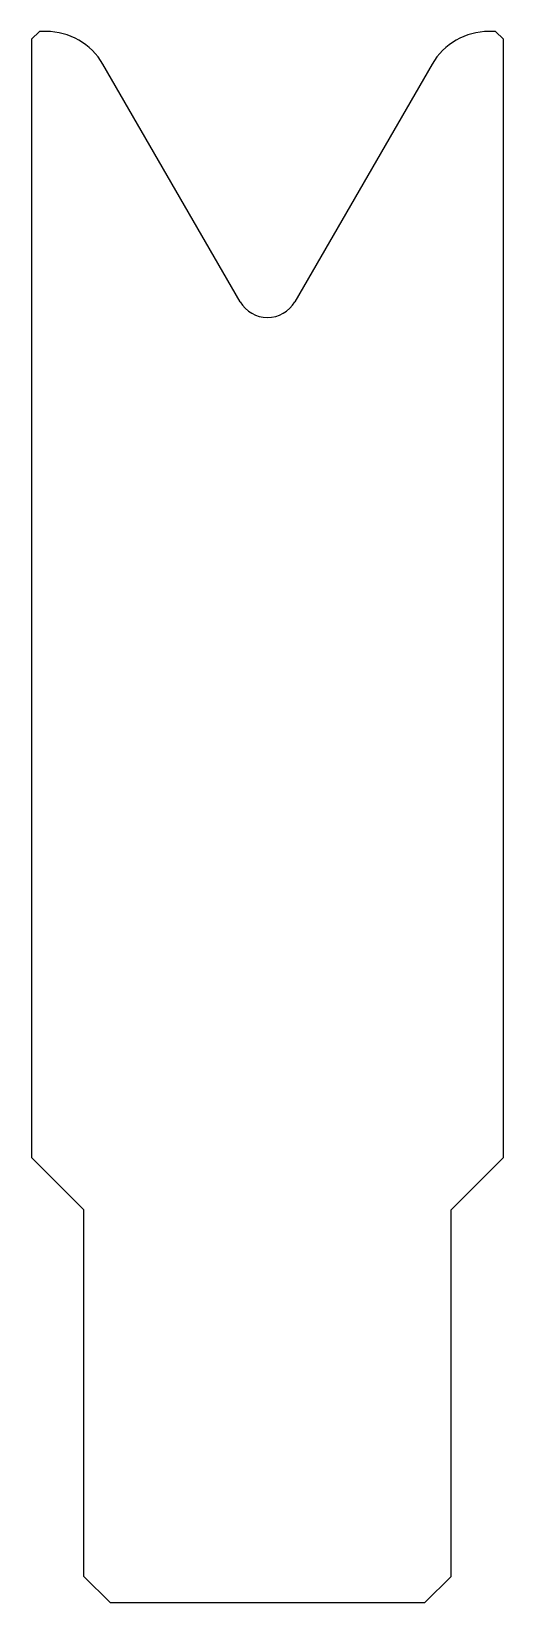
# Model space of a CAD drawing. Extents: x 56.9 to 74.9, y 74.4 to 134.4.
import ezdxf

# ---------------------------------------------------------------- set-up
doc = ezdxf.new("R2010")
doc.units = 0
doc.header["$LTSCALE"] = 25.4
doc.layers.add('PREDEFINITO', color=7, linetype='CONTINUOUS')

msp = doc.modelspace()

# ---------------------------------------------------------------- linework, layer by layer
at = {"layer": 'PREDEFINITO', "color": 7, "linetype": 'CONTINUOUS'}
for p, q in [((57.164, 134.409), (56.864, 134.109)), ((57.421, 134.409), (57.164, 134.409)), ((74.564, 134.409), (74.307, 134.409)), ((74.864, 134.109), (74.564, 134.409)), ((56.864, 134.109), (56.864, 91.409)), ((74.864, 91.409), (74.864, 134.109)), ((64.825, 124.085), (59.586, 133.159)), ((72.142, 133.159), (66.903, 124.085)), ((58.864, 89.409), (56.864, 91.409)), ((72.864, 89.409), (74.864, 91.409)), ((58.864, 75.409), (58.864, 89.409)), ((72.864, 75.409), (72.864, 89.409)), ((58.864, 75.409), (59.864, 74.409)), ((71.864, 74.409), (72.864, 75.409)), ((59.864, 74.409), (71.864, 74.409))]:
    msp.add_line(p, q, dxfattribs=at)
for centre, radius, start, end in [((57.421, 131.909), 2.5, 30, 90), ((74.307, 131.909), 2.5, 90, 150), ((65.864, 124.685), 1.2, 210, 330)]:
    msp.add_arc(centre, radius, start, end, dxfattribs=at)

doc.saveas('drawing.dxf')
